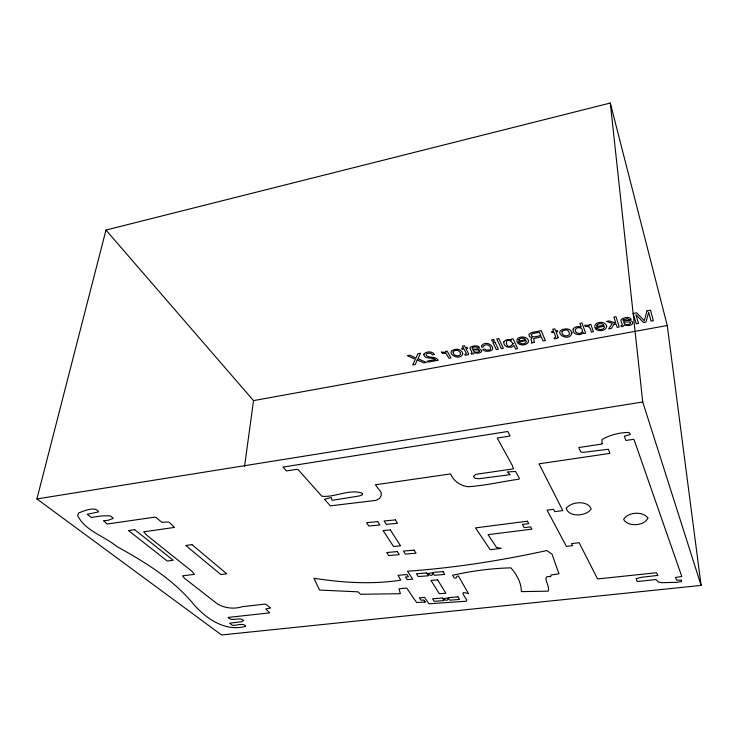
<?xml version="1.0" encoding="UTF-8"?>
<svg xmlns="http://www.w3.org/2000/svg" width="738" height="738" viewBox="0 0 738 738"><rect width="100%" height="100%" fill="white"/><g stroke="black" fill="none" stroke-linecap="round" stroke-linejoin="round"><path stroke-width="1.11" d="M244.527 466.601L253.521 400.623L105.968 230.053L610.289 103.034L667.253 325.513L701.1 585.409L221.557 634.966L36.9 498.934L105.968 230.053M253.521 400.623L667.253 325.513M36.9 498.934L642.743 401.998L701.1 585.409M425.097 602.014L416.592 602.54L406.675 588.038L398.981 588.832L400.393 593.675L360.568 594.302L358.05 591.839L319.545 590.049L313.918 578.278C342.727 582.688 371.814 584.644 400.771 580.151L398.04 575.289L406.952 574.561L408.455 576.784L405.43 577.042L407.136 579.616L412.699 579.192L407.496 571.203C454.405 567.946 500.844 560.576 546.757 550.557L552.033 554.146L558.989 573.86L550.917 574.985L550.732 576.729C540.262 574.662 550.659 585.935 548.149 591.166L521.36 591.618C521.332 582.642 516.701 574.385 510.844 567.854C491.24 568.325 471.637 570.963 452.532 575.28L454.221 577.872C457.8 579.284 455.512 575.271 458.409 576.027L468.492 593.61C462.163 592.107 460.77 591.138 466.813 599.985L466.416 601.212L428.953 603.813L424.618 597.402L419.322 597.845L420.946 600.188L423.843 599.994L425.097 602.014L424.285 600.677M610.289 103.034L642.743 401.998M481.785 350.725C481.148 353.834 476.48 353.382 474.147 352.653L473.704 353.77L471.462 354.175L471.019 353.327L472.135 352.727L469.894 348.262L470.586 347.044L473.731 345.947L477.92 346.057L479.506 347.395L477.643 347.736L476.259 346.869L474.285 346.934L472.357 347.589L472.089 348.585L472.91 349.175L479.857 348.982L481.785 350.725M571.913 332.838C569.413 343.742 550.327 331.085 565.548 328.89A5.295 3.146 -4.4 0 1 568.97 329.36L570.659 330.421L571.913 332.838M453.067 351.925C452.864 355.596 458.316 357.238 460.503 354.544L460.337 352.57L458.464 350.762A2.804 1.651 0.3 0 0 456.278 350.329L453.805 351.002L453.067 351.925M513.131 343.751C504.792 353.613 503.528 332.082 513.131 343.751M623.186 319.978L623.453 321.03C635.612 317.691 635.612 327.783 624.477 324.988L622.835 326.5L621.313 326.648L621.018 325.726C624.652 325.679 619.376 321.122 621.368 319.305C623.997 317.746 629.293 315.947 631.258 319.268L629.219 319.646L627.346 318.631L623.186 319.978M630.621 322.792L630.593 323.318C628.868 325.135 624.08 325.31 623.711 322.146L629.293 321.925L630.621 322.792M481.563 345.938L481.665 347.229L483.602 346.869L483.87 345.642C486.157 343.733 490.263 344.987 490.669 348.096L490.502 349A2.546 1.504 -1.1 0 1 489.211 349.96L486.296 350.061L484.691 349.037L482.753 349.388L483.934 350.476A4.244 2.5 -1 0 0 486.277 351.251C500.373 351.832 487.495 337.7 481.563 345.938M606.682 326.427C606.009 331.122 598.398 331.916 595.474 328.899L597.577 328.511C599.44 330.135 603.49 329.868 604.367 327.294L604.284 326.233L594.957 327.958C592.808 321.454 605.981 320.218 606.682 326.427M582.568 330.735C582.282 334.711 574.911 334.148 575.179 329.969C575.954 326.482 582.485 326.98 582.568 330.735M647.909 518.011C644.652 526.093 627.77 527.144 623.638 519.441C627.807 511.932 642.936 510.982 647.909 518.011M428.114 573.906C433.206 578.555 435.014 570.28 428.114 573.906M602.107 443.446L602.051 444.027L578.767 447.532L580.705 451.877L583.075 452.376L608.398 449.257L609.837 453.4L539.017 463.815L562.799 510.585L554.791 511.628L553.574 509.303L547.061 510.161L566.424 546.388L572.596 545.668L571.526 543.611L579.109 542.688L597.577 578.943L656.433 572.753L657.945 575.409L641.571 577.273L636.064 578.684L637.226 581.516L655.971 579.561L658.305 581.978L661.663 582.679L676.986 582.328L681.432 581.498L681.561 580.114L676.617 580.179L675.427 577.494L681.801 576.489L634.136 439.885L633.591 439.322L625.898 440.466L624.551 436.748L624.514 436.121L630.344 434.488L628.914 432.468C619.754 432.413 609.819 434.931 601.922 439.627L602.107 443.446M534.247 342.257L531.434 343.124L531.803 342.174L530.954 339.222L532.329 337.764L529.441 336.62L528.897 334.296L531.6 332.543L541.185 330.652L545.336 340.569L543.067 340.984L541.286 336.768L533.703 338.594L534.247 342.257M443.686 598.933C448.492 603.167 450.309 595.649 443.686 598.933M566.267 508.251C568.509 517.569 586.692 516.397 591.184 508.925C587.845 500.18 571.461 501.443 566.267 508.251M531.24 334.591C531.563 339.046 538.537 335.504 540.806 335.652L539.377 332.248L532.735 333.548L531.24 334.591M103.8 520.89L107.093 524.035L154.436 517.19L156.272 517.661L161.816 522.283L168.476 521.997L169.463 522.532L174.555 527.412L143.642 531.821L147.268 535.622L192.101 571.415L194.518 574.339L182.59 575.834L184.186 578.029L217.267 603.822C224.638 608.278 234.269 609.348 242.488 606.654L265.477 604.071L270.698 608.001L265.772 608.97L269.739 612.854L228.134 617.429C232.11 622.291 239.38 616.267 243.724 620.538L241.261 621.765L229.61 623.186L232.433 625.326C236.354 625.898 242.627 622.448 245.754 625.99L245.265 626.47C225.431 631.627 207.064 619.302 194.334 605.095C173.458 579.496 145.238 562.135 116.632 546.415C104.215 536 85.23 530.954 77.693 515.668L78.579 513.002C83.689 511.056 95.534 505.807 98.661 511.877L87.204 514.266L91.291 517.458L101.484 515.963L108.864 515.751L110.995 516.231L113.228 518.353L108.449 520.179L103.8 520.89M562.052 331.703C560.981 336.141 568.703 337.552 569.718 333.493L567.854 330.467A2.934 1.744 -4.4 0 0 565.631 330.015L562.956 330.725L562.052 331.703M462.791 353.733C459.719 362.736 442.643 351.122 456.038 349.277A5.055 2.97 0.2 0 1 459.387 349.72L461.831 351.408L462.791 353.733M518.906 339.628L518.897 340.984L525.65 339.729C524.211 337.607 520.41 337.598 518.906 339.628M423.815 354.258C424.119 359.747 432.385 356.832 435.512 359.563L427.164 361.103L427.791 362.164L438.28 360.236C435.595 355.901 429.553 358.391 426.149 355.485L426.213 354.074L428.095 353.207L430.678 353.281L432.579 354.83L434.553 354.461C432.357 351.02 426.121 351.067 423.815 354.258M468.602 353.816L467.938 354.793L465.281 355.273L464.802 354.369L466.388 353.493L463.999 348.991L462.117 349.342L461.61 348.391L463.492 348.041L462.458 346.094L464.46 345.716L465.494 347.663L467.089 347.367L467.588 348.327L465.992 348.622L468.602 353.816M503.833 341.906C502.965 347.091 511.037 349.092 513.962 345.476L515.613 349.056L517.624 348.687L513.104 338.843L511.12 339.212L511.554 340.153C509.045 339.102 505.336 339.342 503.833 341.906M646.995 310.864L644.302 320.707L636.645 312.801L633.186 313.447L636.257 323.862L638.545 323.447L635.935 314.674L643.582 322.515L645.971 322.082L648.684 312.303L651.054 321.141L653.379 320.716L650.519 310.209L646.995 310.864M573.149 329C571.756 334.48 580.511 336.491 583.352 332.589L583.693 333.521L585.64 333.161L581.95 322.995L579.874 323.382L581.23 327.091C578.564 326.058 574.828 326.482 573.149 329M528.5 341.639C526.997 345.569 520.65 345.854 517.836 343.225L519.829 342.856C521.618 344.332 525.622 344.277 526.314 341.694L526.129 340.67L517.237 342.312C514.478 335.615 528.759 335.07 528.5 341.639M596.968 325.144L596.811 326.556L603.896 325.246C602.494 322.903 598.555 323.152 596.968 325.144M558.094 337.349L557.282 338.382L554.487 338.89L554.1 337.939L555.843 337.017L553.934 332.284L551.95 332.654L551.544 331.648L553.528 331.279L552.707 329.231L554.828 328.834L555.649 330.882L557.338 330.569L557.734 331.574L556.046 331.888L558.094 337.349M362.469 494.036L362.164 494.903L359.102 496.001L333.927 500.041L332.054 500.226L331.242 497.458L324.499 499.266L330.347 505.844L375.808 500.41L379.507 498.519L381.269 495.53L381.149 492.421L375.393 484.783L450.54 473.916C453.685 481.13 460.364 485.779 468.095 486.739C485.226 485.641 502.034 481.536 519.026 479.174L519.367 478.27L515.567 471.462L507.283 471.96L510.262 474.682L478.934 478.704L475.004 478.298L473.501 476.342L475.678 474.497L477.846 474.045L513.445 468.861L512.43 465.696L497.255 438.049L509.644 436.112L510.004 435.724L507.753 431.49L282.958 467.089L286.436 470.918L296.584 469.359L298.226 469.691L321.796 496.222C335.006 497.643 348.926 488.842 361.721 493.03L362.469 494.036M417.247 359.913L415.328 364.452L412.726 364.932L415.346 359.231L407.358 355.679L409.885 355.209L415.992 358.031L417.865 353.714L420.54 353.216L417.966 358.742L426.37 362.423L423.815 362.893L417.247 359.913M614.154 323.945L611.378 328.438L608.638 328.936L612.291 323.327L606.442 321.436L609.21 320.919L615.796 323.078L613.868 317.063L615.962 316.676L619.237 326.989L617.171 327.368L616.276 324.572L614.154 323.945M479.626 351.122C477.966 352.958 473.704 352.736 472.901 350.033L478.141 349.84L479.626 351.122M442.413 353.142L441.425 352.008L445.955 352.616L445.291 351.426L447.154 351.076L450.936 357.912L448.99 358.271L446.241 353.705L442.413 353.142M585.418 326.583L584.597 325.357L586.516 325.107L589.256 326.002L588.795 324.72L590.834 324.342L593.435 331.731L591.313 332.118C591.064 329.01 588.961 325.292 585.418 326.583M493.676 339.545L491.628 339.923L492.283 341.279L494.34 340.891L493.676 339.545M498.75 338.594L496.72 338.973L501.37 348.64L503.381 348.281L498.75 338.594M494.977 342.211L492.929 342.598L496.333 349.572L498.371 349.194L494.977 342.211M134.667 529.681L128.477 530.576L167.277 561.037L173.227 560.262L134.667 529.681M191.935 544.635L185.764 545.474L220.81 574.524L226.741 573.795L191.935 544.635M527.375 521.212L475.503 527.891L490.189 549.699L501.213 548.362L496.462 547.393L488.067 534.663L531.95 529.128L530.64 526.858L524.294 527.67L522.393 524.45L528.768 523.629L527.375 521.212M377.708 521.6L366.583 522.67L368.843 526.028L379.913 524.976L377.708 521.6M395.374 519.912L384.147 520.991L386.325 524.367L397.487 523.316L395.374 519.912M390.328 529.921L383.133 530.594L393.52 546.48L400.531 545.852L390.328 529.921M397.302 551.6L386.684 552.531L388.723 555.557L399.286 554.644L397.302 551.6M414.138 550.124L403.437 551.065L405.393 554.109L416.038 553.186L414.138 550.124M426.739 572.937L416.444 573.777L418.252 576.581L428.501 575.751L426.739 572.937M443.077 571.609L432.699 572.457L434.424 575.28L444.756 574.441L443.077 571.609M437.671 579.911L431.01 580.446L439.322 593.739L445.826 593.251L437.671 579.911M442.413 598.048L432.56 598.795L434.193 601.341L444.008 600.612L442.413 598.048M458.03 596.876L448.104 597.623L449.673 600.188L459.553 599.45L458.03 596.876"/></g></svg>
